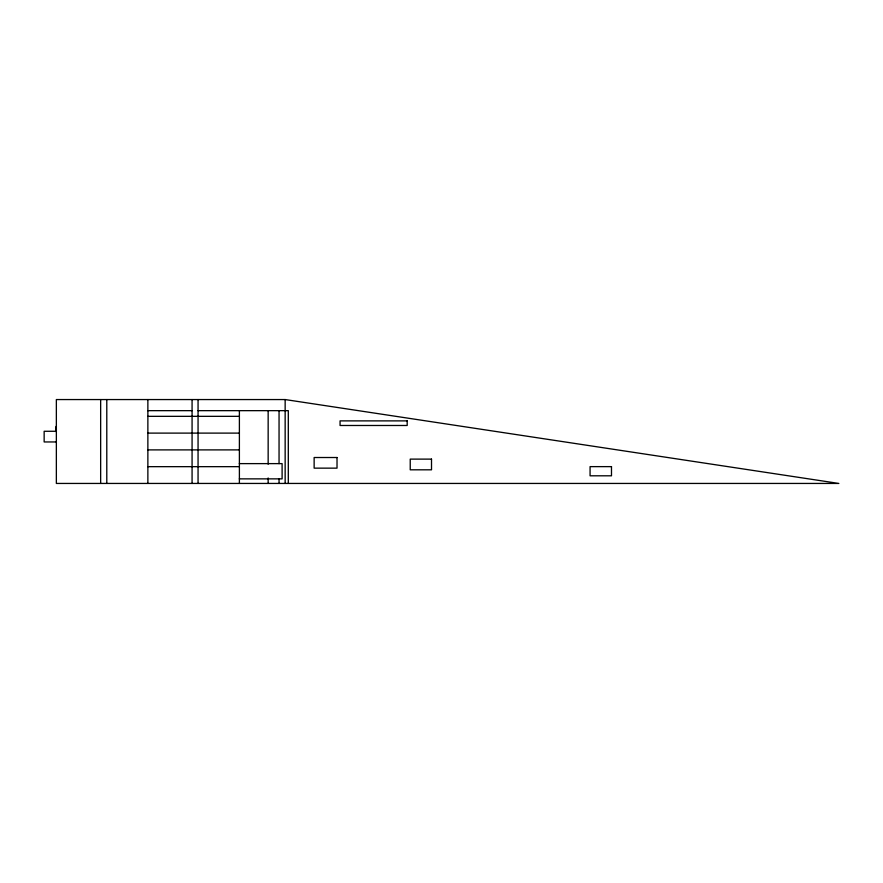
<?xml version="1.0" encoding="UTF-8"?>
<svg xmlns="http://www.w3.org/2000/svg" width="883" height="883" viewBox="0 0 883 883"><rect width="100%" height="100%" fill="white"/><g stroke="black" fill="none" stroke-linecap="round" stroke-linejoin="round"><path stroke-width="1.32" d="M56.346 429.248L56.335 427.626L56.313 428.961M56.346 430.131L56.346 426.103L56.302 429.8M56.346 431.103L56.357 429.613M56.291 431.743L56.302 429.149M285.154 399.558L56.357 399.558L56.357 483.442L838.85 483.442L285.154 399.558L285.154 483.442M147.869 410.661L192.075 410.661M198.057 410.661L288.299 410.661L288.299 483.442M147.869 416.334L239.392 416.334M56.357 431.279L44.15 431.279L44.15 441.953L56.357 441.953M147.869 433.111L239.392 433.111M147.869 449.889L239.392 449.889M239.326 463.619L282.107 463.619L282.107 478.862L239.326 478.862M147.869 466.666L239.392 466.666M279.05 410.661L279.05 463.619M279.05 478.862L279.05 483.442M268.156 410.661L268.156 464.226M268.156 477.957L268.156 483.442M239.392 410.661L239.392 483.442M198.057 399.558L198.057 483.442M192.075 399.558L192.075 483.442M147.869 399.558L147.869 483.442M106.788 399.558L106.788 483.442M100.651 399.558L100.651 483.442M407.184 420.882L340.065 420.882L340.065 425.485L407.184 425.485L407.184 420.882M337.019 457.515L314.138 457.515L314.138 468.145L337.019 468.145L337.019 457.515M431.511 459.116L410.231 459.116L410.231 469.811L431.511 469.811L431.511 459.116M611.489 466.632L590.076 466.632L590.076 475.805L611.489 475.805L611.489 466.632"/></g></svg>
